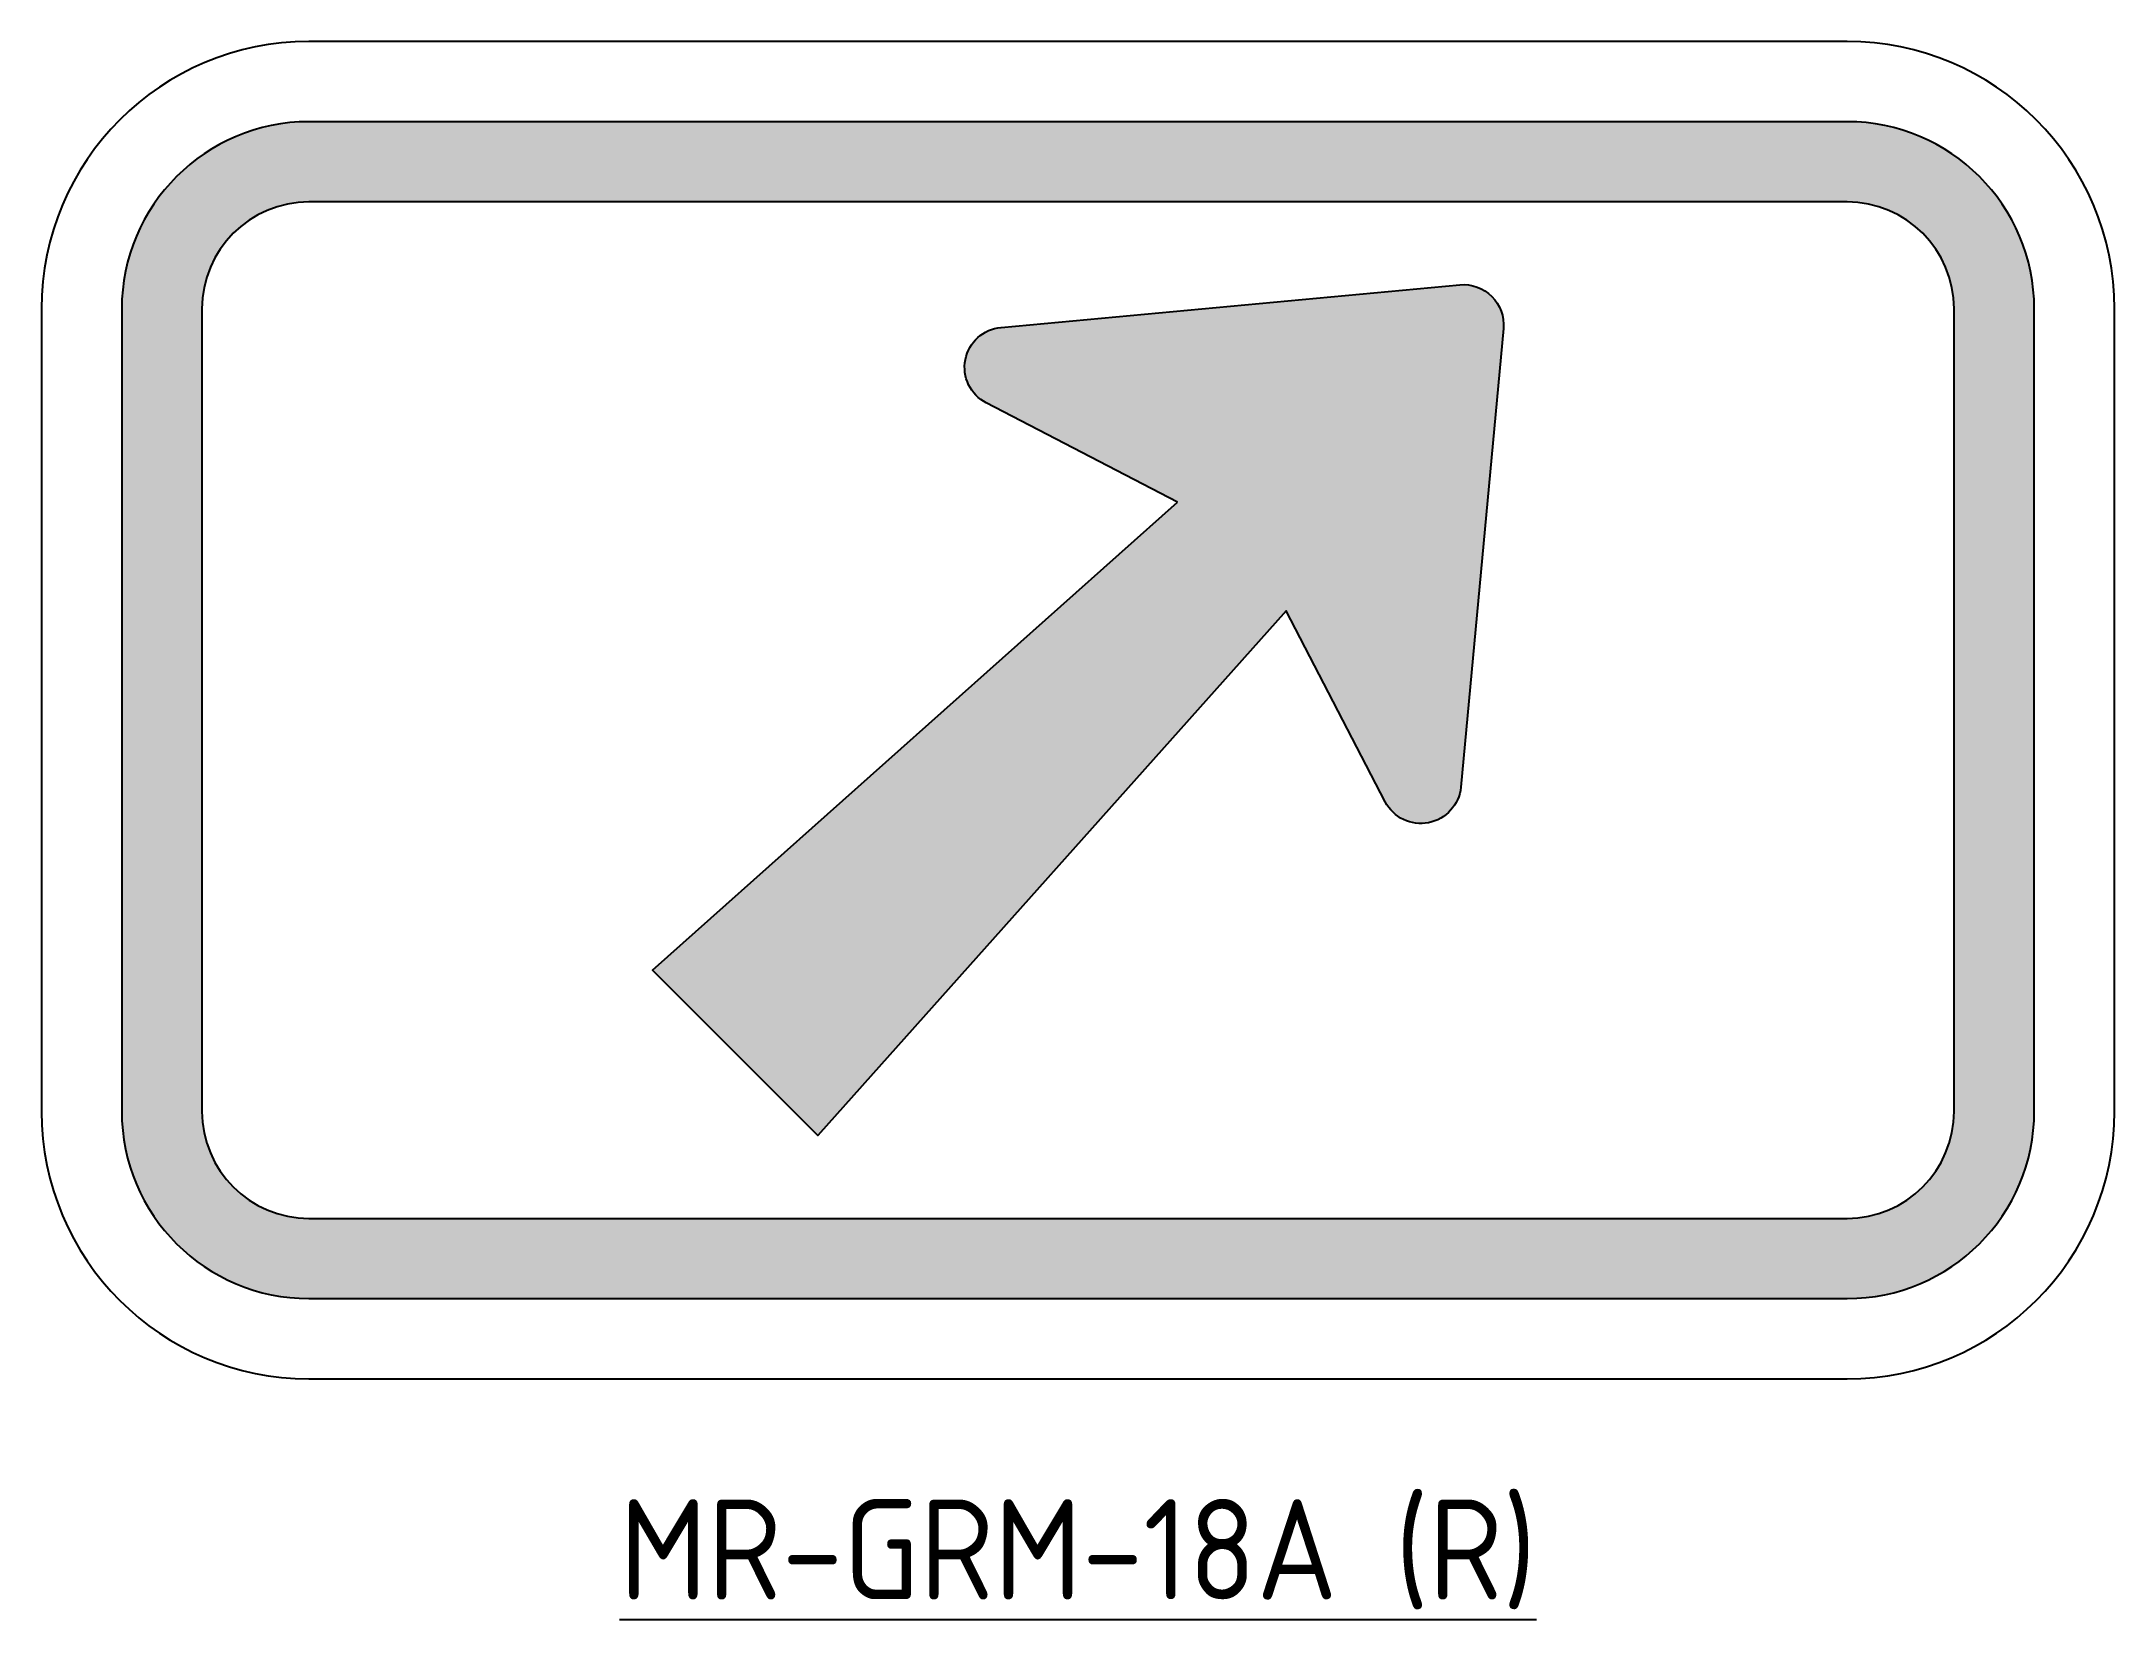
# Model space of a CAD drawing. Extents: x -31 to 31, y -7.2 to 40.
import ezdxf

# ---------------------------------------------------------------- set-up
doc = ezdxf.new("R2010")
doc.units = 0
doc.layers.add('_BLACK', color=7, linetype='Continuous', true_color=0x0a0a0a)
doc.layers.add('T35', color=3, linetype='Continuous')
doc.styles.add('T35', font='isocp2.shx', dxfattribs={"height": 3.5})

msp = doc.modelspace()

# ---------------------------------------------------------------- hatches: boundary and pattern name
at = {"layer": '_BLACK'}
h = msp.add_hatch(color=256, dxfattribs=at)
h.dxf.hatch_style = 1
edge = h.paths.add_edge_path(flags=16)
edge.add_arc((-23, 8), 3.2, 180, 270)
edge.add_line((-23, 4.800000000000001), (23, 4.800000000000001))
edge.add_arc((23, 8), 3.2, 270, 360)
edge.add_line((26.2, 8), (26.2, 32))
edge.add_arc((23, 32), 3.2, 0, 90)
edge.add_line((23, 35.2), (-23, 35.2))
edge.add_arc((-23, 32), 3.2, 90, 180)
edge.add_line((-26.2, 32), (-26.2, 8))
edge = h.paths.add_edge_path()
edge.add_arc((-23, 8), 5.600000000000001, 180, 270)
edge.add_line((-23, 2.4), (23, 2.4))
edge.add_arc((23, 8), 5.600000000000001, 270, 360)
edge.add_line((28.6, 8), (28.6, 32))
edge.add_arc((23, 32), 5.600000000000001, 0, 90)
edge.add_line((23, 37.6), (-23, 37.6))
edge.add_arc((-23, 32), 5.600000000000001, 90, 180)
edge.add_line((-28.6, 32), (-28.6, 8))
h = msp.add_hatch(color=256, dxfattribs=at)
h.dxf.hatch_style = 1
edge = h.paths.add_edge_path()
edge.add_line((2.970889244992213, 26.22358043845025), (-2.743701869034703, 29.18895535563743))
edge.add_arc((-2.190990257669546, 30.25408909121352), 1.200000000000062, 95.30092651652802, 242.5746200584524, ccw=False)
edge.add_line((-2.30185428454588, 31.44895693643521), (11.41601727047309, 32.72174914257094))
edge.add_arc((11.52688129734925, 31.52688129734925), 1.199999999999972, -5.300926516525919, 95.30092651652541, ccw=False)
edge.add_line((12.72174914257103, 31.41601727047301), (11.44895693643539, 17.69814571545403))
edge.add_arc((10.25408909121361, 17.80900974233027), 1.200000000000019, 207.4253799415535, 354.6990734834743, ccw=False)
edge.add_line((9.188955355637608, 17.25629813096502), (6.223580438450335, 22.97088924499212))
edge.add_line((6.223580438450336, 22.97088924499212), (-7.777133829043487, 7.273118702650571))
edge.add_line((-7.777133829043487, 7.273118702650573), (-12.72688129734925, 12.22286617095642))
edge.add_line((-12.72688129734925, 12.22286617095642), (2.970889244992213, 26.22358043845025))

# ---------------------------------------------------------------- linework, layer by layer
for points in [[(-31, 8, 0.414213562373095), (-23, 0), (23, 0, 0.414213562373095), (31, 8), (31, 32, 0.414213562373095), (23, 40), (-23, 40, 0.414213562373095), (-31, 32)], [(-28.6, 8, 0.414213562373095), (-23, 2.4), (23, 2.4, 0.414213562373095), (28.6, 8), (28.6, 32, 0.414213562373095), (23, 37.6), (-23, 37.6, 0.414213562373095), (-28.6, 32)], [(-26.2, 8, 0.4142135623730951), (-23, 4.800000000000001), (23, 4.800000000000001, 0.4142135623730951), (26.2, 8), (26.2, 32, 0.4142135623730951), (23, 35.2), (-23, 35.2, 0.4142135623730951), (-26.2, 32)]]:
    msp.add_lwpolyline(points, format="xyb", close=True, dxfattribs=at)
at = {"layer": 'Defpoints'}
msp.add_lwpolyline([(2.970889244992213, 26.22358043845025), (-2.743701869034703, 29.18895535563743, -0.7485972021301253), (-2.30185428454588, 31.44895693643521), (11.416017270473, 32.72174914257094, -0.4695086867392083), (12.72174914257103, 31.41601727047301), (11.44895693643534, 17.69814571545403, -0.7485972021301014), (9.188955355637608, 17.25629813096502), (6.223580438450336, 22.97088924499212), (-7.777133829043487, 7.273118702650573), (-12.72688129734925, 12.22286617095642)], format="xyb", close=True, dxfattribs=at)

# ---------------------------------------------------------------- texts
at = {"layer": 'T35', "insert": (-4.547473508864641e-14, -3.6), "char_height": 3, "attachment_point": 2, "style": 'T35'}
msp.add_mtext('{\\LMR-GRM-18A (R)}', dxfattribs=at)

doc.saveas('drawing.dxf')
